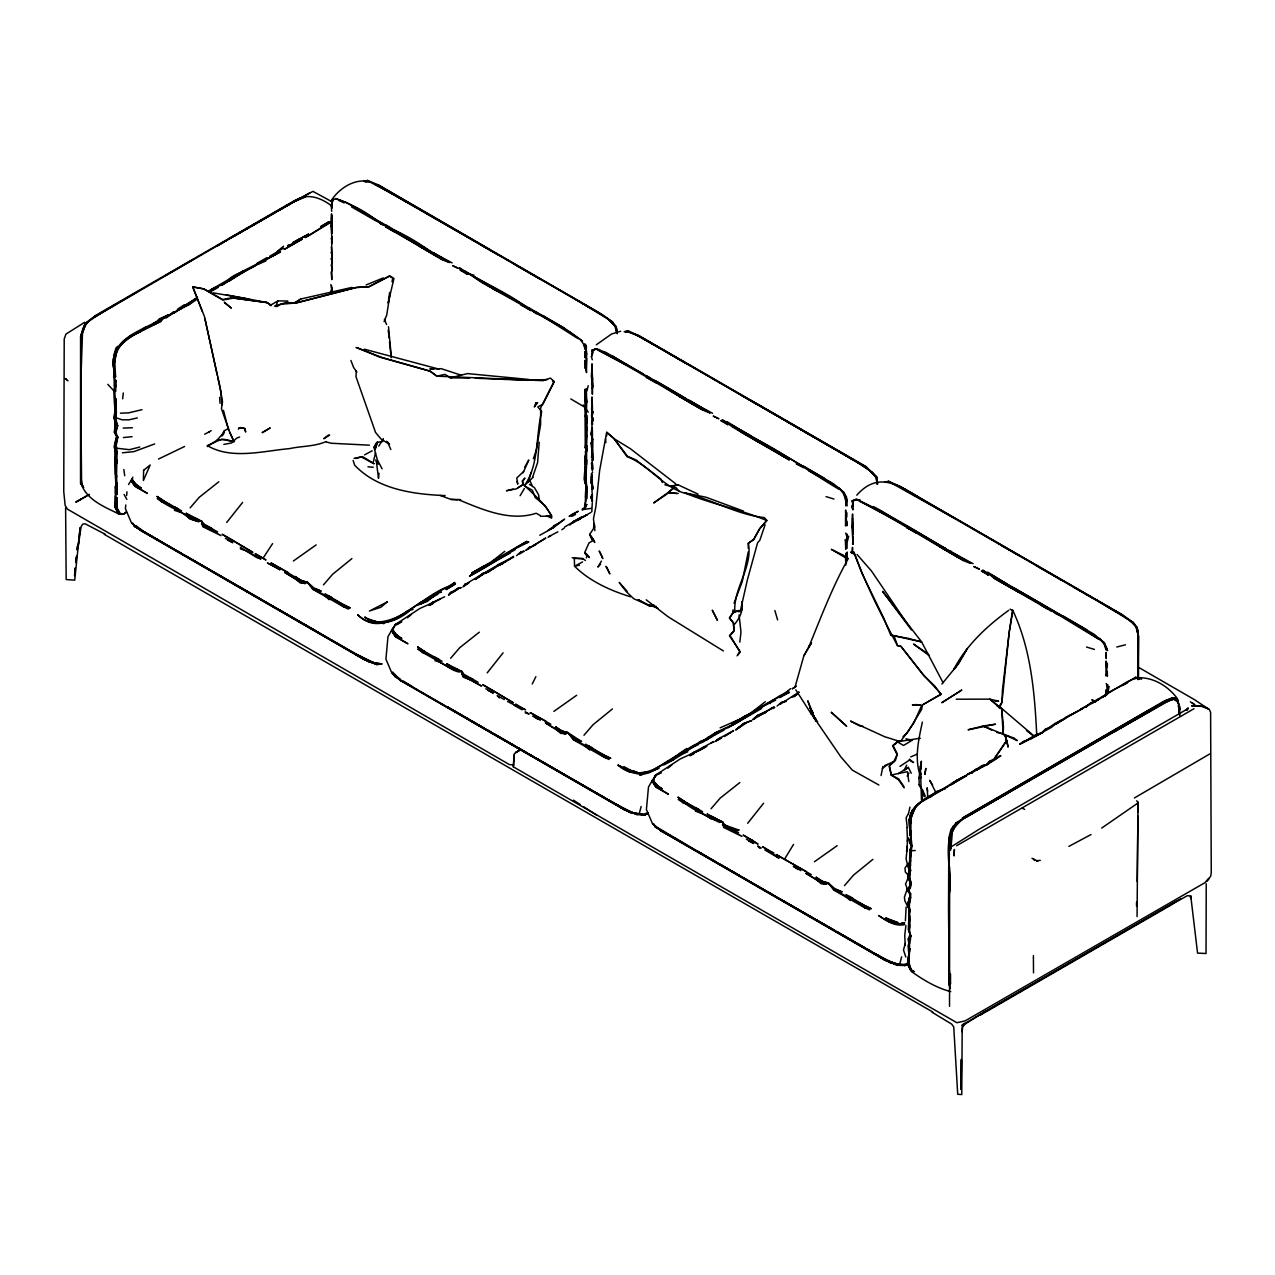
<?xml version="1.0" encoding="UTF-8"?>
<svg xmlns="http://www.w3.org/2000/svg" width="1275" height="1275" viewBox="0 0 1275 1275"><rect width="100%" height="100%" fill="white"/><g stroke="black" fill="none" stroke-linecap="round" stroke-linejoin="round"><path stroke-width="1.5" d="M81.186 442.903L81.552 479.99L82.588 486.126L80.644 483.512L80.66 336.122L85.154 323.436L106.59 309.666M115.722 391.441L115.929 380.269C111.69 397.194 117.3 415.538 114.431 432.273L116.663 436.512C114.83 455.526 114.607 475.432 116.886 494.477L116.232 445.342L117.762 437.229L114.431 432.273C116.248 411.634 114.081 389.911 113.873 368.714C108.232 335.947 147.804 329.556 168.109 315.005C146.737 333.397 103.036 337.285 115.547 376.635C112.551 367.407 112.519 356.825 116.184 347.74L117.778 346.338M584.874 389.481L585.305 447.971L586.691 445.581C586.054 426.711 586.452 408.319 584.874 389.481L586.755 401.673L586.468 409.084L588.158 412.271M909.999 850.011L911.29 846.138L910.43 838.982L909.633 842.871L911.96 845.739L909.712 862.617L909.808 850.712L911.96 845.739L911.131 837.93M910.908 837.707L910.924 818.12L915.593 807.011L920.072 802.82L966.227 775.806C954.019 780.332 944.855 789.209 933.157 794.437C923.052 800.812 909.681 806.326 909.473 820.59M949.524 1006.389L949.636 867.048M950.512 974.116L950.512 983.949L949.317 979.582L948.52 910.302L948.855 837.723L950.959 829.515L956.17 822.726L1163.629 702.111L1171.837 698.158L1177.207 698.429C1168.043 685.902 1152.871 676.882 1137.045 677.742M950.528 850.218L951.485 830.423L953.445 826.041C944.504 847.556 951.564 872.164 949.078 894.715C954.098 870.586 936.535 832.049 965.095 817.753L1164.075 702.892L1175.04 698.541L1177.717 699.816L1179.805 709.506L1177.717 699.816L1174.897 698.206M1138.017 679.591L1138.511 636.145L1137.188 627.459L1133.443 622.63L1123.546 615.554L899.624 486.158L888.548 481.249L884.675 482.109M1138.479 679.479L1138.511 636.145L1135.945 627.173L1137.188 627.459L1138.256 635.301L1138.288 678.651M585.241 357.717L585.161 351.597L585.241 357.717L586.388 348.314L586.309 345.477L584.89 344.123L586.58 351.502L586.5 372.603L585.082 360.203L584.763 368.236M592.301 359.773L591.457 356.665L593.417 350.274M1179.375 714.765L1178.483 705.266L1179.104 712.167M1206.23 883.782L1206.038 953.509L1197.56 953.094L1190.738 895.799L1191.264 898.859L1189.655 895.831L1187.296 895.703L1172.681 903.911M117.141 490.971L115.945 481.201L116.997 451.908L114.925 447.493L117.762 437.229L116.663 436.512L114.782 445.134L116.886 494.477M115.897 419.427L115.913 398.836L115.897 419.427L117.603 425.659L115.913 432.639L117.762 437.229M83.752 487.496L80.644 483.512L80.66 336.122L85.154 323.436L95.561 315.578M748.25 551.836L742.257 581.543L734.049 603.187M748.266 548.393L748.298 543.246L753.668 539.405L759.549 529.013L766.817 520.407L764.315 517.57C736.073 514.654 711.418 498.764 683.496 492.867C661.757 485.568 648.051 464.53 627.029 456.641L614.008 438.52L606.613 432.464L599.617 470.555L595.839 506.972L593.465 518.718L594.883 530.687M950.767 991.599C937.173 988.221 923.913 980.332 912.326 972.14L909.059 965.717L909.553 945.157M950.927 848.56L952.361 832.065L956.17 822.726M964.458 1023.299L962.211 1025.1L961.764 1094.556L957.716 1094.285L953.748 1026.981L951.724 1024.144L932.184 1012.318M1206.867 881.121L1208.812 878.858L1204.907 882.698L965.111 1020.892L956.903 1022.725L513.331 766.817L514.367 755.039M584.986 471.941C584.412 450.394 589.783 428.767 585.066 407.363L583.217 404.988M909.776 944.01L910.844 936.248L909.617 931.451L909.394 903.895L910.86 893.855L908.963 891.002L911.115 883.304L909.728 877.933L911.29 849.453M921.283 766.466L921.347 761.191L919.02 778.085L919.179 784.731L921.458 788.827M961.462 1059.844L961.143 1089.631L961.159 1059.429M1137.89 816.048L1137.061 916.597M1137.938 812.079L1138.049 802.166L1136.599 800.796M582.133 509.936L585.161 508.342C585.767 487.385 586.484 466.618 586.691 445.581L586.787 450.633L584.938 457.167L585.225 464.068L586.58 459.877L585.56 497.441M1137.204 881.503L1138.049 802.166M909.505 952.027L909.665 948.504L908.661 951.612L908.884 943.819L910.143 934.177L908.932 930.304L909.043 914.494M217.611 531.85L203.793 524.344L201.546 521.14L190.23 517.921L186.246 513.299L201.546 521.14L202.757 526.702L220.989 535.643L201.498 523.611L203.857 526.368L210.821 529.826M738.607 832.639L725.061 825.18L722.527 821.929L710.653 818.566L707.242 814.087L722.527 821.929L723.754 827.491L741.97 836.432L722.495 824.399L724.837 827.156L731.802 830.615M846.807 517.06L846.887 512.789M1107.306 667.447L1107.369 663.191M331.612 243.668L331.707 237.644M592.11 393.927L592.763 385.767L592.365 388.843M852.593 544.329L853.246 536.169L852.863 539.245M331.707 211.347L331.261 205.657L333.301 198.884L332.377 198.868C340.505 187.537 355.343 178.181 369.575 181.767L367.567 180.444L363.694 181.321M331.994 258.586L331.532 246.537L332.122 261.359M922.032 799.696L922.144 793.99M114.782 401.115L116.137 404.462L116.216 401.099M126.496 512.215L123.436 514.239L118.782 513.682L115.148 506.988L115.722 490.126L115.053 507.307L118.32 513.713C104.04 506.733 86.142 499.561 81.122 483.289L81.17 399.442M313.554 589.305L320.949 591.058L314.367 588.301L307.371 582.245L305.203 583.488L300.39 581.623L284.819 572.507L288.421 572.65L271.001 562.913L301.219 580.587L307.371 582.245L313.554 589.305L343.772 604.828L348.537 609.067L343.724 606.9L343.772 604.828L325.125 593.768M574.053 739.691L581.448 741.46L567.853 732.631L565.686 733.874L560.888 732.009L555.709 726.877L561.717 730.989L567.853 732.631L574.053 739.691L604.27 755.23L609.036 759.454L604.222 757.286L604.27 755.23L585.623 744.17M834.535 890.093L841.93 891.863L835.348 889.089L828.352 883.033L826.184 884.276L821.387 882.412L816.207 877.28L822.216 881.376L828.352 883.033L834.535 890.093L864.769 905.633L869.518 909.856L864.721 907.688L864.769 905.633L846.122 894.556M115.547 376.635L114.75 360.793L116.551 351.996L115.244 356.49M1136.503 906.047L1136.583 902.126M114.272 373.671L115.77 386.851L114.352 385.241M331.962 241.931L332.09 236.704L331.739 245.724M592.381 469.072L592.365 463.463M331.261 205.657L332.026 207.841L331.548 200.223L336.058 198.709L346.688 202.693L442.441 259.909M513.331 766.817L514.112 754.051L516.949 751.501M592.556 414.566L592.03 396.939L592.397 406.964L591.52 408.956L592.891 412.542L591.616 416.001L592.62 424.32M910.908 823.427C910.701 815.665 913.84 807.633 920.072 802.82M81.17 371.344L82.652 328.807L88.246 321.635M906.955 827.602L907.497 841.564L907.848 837.611L906.573 851.381L907.242 847.971M592.7 472.244L591.488 473.71L592.094 492.596M910.43 865.852L909.712 856.163M908.74 924.391L908.979 917.171L909.888 920.008L908.9 930.909L910.844 936.248L908.342 938.703L908.884 943.819L908.342 938.703L910.143 934.177L908.278 929.523L908.979 917.171M586.197 370.021L586.612 358.53M853.915 500.677L852.943 501.697L852.816 509.873L851.939 506.701C854.043 500.485 852.784 499.465 852.863 506.557M950.656 848.704L950.991 839.795M117.3 483.257L117.157 486.731L116.137 484.388M761.605 708.518L728.36 727.499L715.355 732.822L715.291 734.623L711.275 737.253L701.887 742.48L693.68 745.349L650.075 771.758L640.942 772.666M113.666 377.432L113.969 370.419M909.091 913.155L909.25 909.314L904.867 900.899L904.421 897.122L907.402 888.452M846.425 563.12L845.564 557.765L831.316 549.35L843.715 555.39L846.967 559.47L847.253 552.075L845.564 557.765L845.867 565.112M591.839 511.705L592.238 503.227M606.677 435.795L606.852 432.161L614.072 438.696L627.603 456.37L635.986 459.908L660.992 479.161L662.315 482.492M846.871 536.584L845.723 549.35L845.357 539.564L847.062 548.33L847.11 534.097L846.871 536.584L845.739 533.093M852.672 526.591L852.561 514.016L851.939 526.352L853.071 544.377M1107.449 693.759L1107.608 684.5L1106.748 693.775L1105.855 689.95L1106.047 694.732M331.675 225.803L331.564 213.849L330.958 225.563L332.09 240.593M356.283 371.168L355.98 376.699L375.551 432.448L381.066 439.062L389.417 444.242L387.616 442.138L390.819 449.501M592.732 421.308L593.002 418.646L591.584 423.236L593.002 418.646L591.616 416.001L592.222 406.295M908.039 964.904L908.884 954.895L907.8 960.155L908.039 964.904L909.521 967.327M845.564 557.765L845.819 553.318L846.967 559.47M115.419 456.896L115.403 474.348M909.888 920.008L908.772 916.932L909.25 909.314L907.625 905.154L910.334 894.827L907.896 891.161L910.493 883.432L907.991 874.937L905.362 872.02L904.979 867.972L908.533 863.175M909.665 948.504L908.198 964.84L911.274 971.168L913.681 971.693L911.131 969.542L909.027 962.721M586.006 494.572L587.169 488.277L585.002 482.938L585.225 476.085L587.169 488.277L587.026 498.557M911.035 830.615L910.191 835.412L910.222 823.044M539.229 442.25L537.572 462.65L532.615 477.121M1012.605 610.056L1009.147 632.559L1002.532 696.819L1001.624 703.051L999.361 708.199L1001.672 708.438L1033.929 735.914M852.003 553.143L852.513 547.342L852.608 552.123M125.763 504.98L125.412 508.725L131.484 522.893M126.623 495.608L126.974 491.847M592.238 433.851L592.142 430.488L592.285 448.083M585.305 447.971L586.643 435.158M74.683 573.893L75.241 568.283M75.799 562.673L76.357 557.063M77.106 549.573L77.488 545.827M379.01 473.248L378.5 478.316L376.38 461.693M592.301 427.954L592.859 460.482L592.333 450.681M592.508 454.235L591.536 457.486L592.397 449.565M74.508 575.663L75.337 567.758M75.958 561.845L76.58 555.916M77.201 549.987L77.616 546.051M585.799 393.082L586.245 388.748L586.755 401.673L585.066 407.363L586.468 409.084M1010.087 609.179L1012.86 610.597L1009.178 632.48L1002.357 690.97L1002.118 702.158L998.771 706.892L989.91 699.146L956.234 699.21M122.655 398.804L123.293 392.955M739.835 642.074L740.982 632.065L739.07 614.964M905.903 925.57L904.74 935.292L905.218 945.46M331.564 292.772L331.564 285.743M585.831 459.877L586.277 456.37L584.938 457.167M909.25 909.314L909.075 920.391M586.58 464.387L586.277 456.37M591.488 473.71L592.333 476.77L592.126 475.511L591.186 482.747L592.572 487.321L591.568 489.042L592.7 486.731L592.014 479.91L592.269 483.592M388.222 303.004L389.624 292.405M390.166 292.883L386.755 314.973L384.094 321.667M962.051 1031.714L962.721 1026.853L965.366 1023.841L985.336 1011.426L962.211 1025.1M585.448 416.192L586.851 415.299L586.867 422.997L585.448 416.192L585.942 412.717M586.404 467.367L585.05 467.192L584.125 478.906L585.002 482.938L586.42 482.619M586.006 430.36L586.038 440.56M738.066 654.744L740.169 652.131L730.017 635.54L734.002 630.838L733.46 622.853L729.348 618.072L732.583 613.148L733.077 609.832M908.884 954.114L907.418 963.836L910.828 970.673L914.446 971.534M574.324 558.769L574.563 566.243C589.815 581.32 610.279 590.5 630.456 596.78M909.649 860.912L909.027 873.981M331.341 273.583L331.803 279.639L331.787 253.725M388.238 302.812L393.927 278.603L389.672 275.814L369.097 286.732L356.394 287.481L295.067 303.131L286.477 302.366L274.396 306.175M592.572 393.927L591.457 375.966L592.046 363.805L592.269 370.993M591.042 481.759C596.843 501.394 588.173 475.703 592.126 475.511M909.091 940.392L908.836 948.058M738.177 611.697L740.217 611.49L747.437 579.615L757.589 542.831L759.836 540.217L765.096 524.806M586.197 499.529L584.332 507.817L582.324 509.012M332.09 200.86L332.026 207.841M881.073 775.535L882.89 766.45M795.106 686.795L803.872 655.78L811.569 642.791M922.383 722.064C918.446 740.313 913.872 759.836 921.06 777.846M906.142 906.987L905.393 920.773M910.605 860.561L909.457 864.498L910.621 870.283L909.266 876.913L911.115 883.304L910.557 887.352L907.896 891.161M591.839 444.816L592.158 451.924L591.042 443.509L592.461 439.875L591.01 433.309L592.11 428.002M592.222 467.303L591.536 463.176L592.317 470.905M908.772 916.932L910.111 910.717L908.9 905.76L910.86 897.186M115.117 411.012L113.714 417.594L116.009 424.256L117.603 425.659L115.085 433.436M592.445 421.276L593.002 418.646M392.015 281.727L392.812 278.157L389.592 276.133L369.081 286.636L356.187 287.481L296.613 302.876L280.803 304.295L276.803 306.637M908.501 813.593L909.952 807.139M909.712 866.49L908.023 876.531L910.493 883.432L908.326 890.141M115.419 458.888L116.997 451.908L116.232 445.342M375.535 452.784L373.336 461.885M592.333 494.206L592.301 501.92M115.372 466.347L116.87 459.861L115.595 461.422M591.01 433.309L592.604 439.222L592.253 450.027M116.105 438.345L114.081 446.872L115.642 452.035M586.914 390.947L588.205 385.719M847.413 541.333L848.704 536.122M1107.911 691.735L1109.186 686.508M132.775 477.153L132.313 479.002L135.453 485.058L141.334 488.102L135.293 484.038L133.237 481.185L138.274 486.397M401.784 621.786L395.266 624.654L392.812 629.404L395.792 634.424L401.832 638.488L395.983 635.492L391.728 630.472L392.286 629.308L392.875 633.022L395.744 637.022L407.936 643.795L394.995 635.97M525.842 484.181L528.615 481.679L531.006 472.547M741.779 601.768C743.548 610.056 739.914 617.833 734.719 624.065M639.524 812.605L641.15 806.485M900.023 962.992L901.632 956.887M905.266 943.484L903.497 950.003L905.808 956.983M846.297 523.101L845.516 525.938L845.628 510.016L846.887 525.81L846.807 521.395M947.118 786.755C928.471 796.62 901.648 806.087 911.115 833.722L909.633 842.871L911.96 845.739M909.139 942.225L908.071 945.938L908.661 951.612M907.338 846.457L906.095 858.952L908.294 868.068M376.874 443.62L375.057 449.565L377.512 441.963L373.973 447.413L377.352 459.892L382.118 468.833M591.457 356.665L592.652 352.808M331.086 272.898L332.042 269.774M331.245 238.887L332.01 236.497M591.998 494.333L590.994 497.441L592.333 501.521M1106.78 673.487L1105.967 675.973L1106.062 660.992L1107.385 676.18L1107.306 671.75M912.533 809.705L909.394 819.108L910.191 835.412M533.348 458.793L536.329 450.171L540.6 424.495L540.664 407.873L553.732 382.133L552.489 380.97M910.844 815.825L912.358 811.458L910.047 816.749L910.111 820M331.102 291.529L332.233 288.262M1209.608 754.035L1134.415 797.959M592.445 466.092L591.52 468.26M592.222 494.078L590.994 497.441L592.492 500.613M591.042 443.509L592.604 439.222M331.118 265.598L332.408 262.14L331.022 258.554M907.991 874.937L909.776 870.14L909.457 864.498M330.544 293.154L331.962 289.489L330.878 284.5M221.977 436.05L224.018 430.838L228.576 428.591M275.703 306.526L277.966 300.852L287.863 301.059M908.214 877.662L905.521 884.133L907.927 890.556M910.621 870.283L908.023 876.531L910.493 883.432M82.556 332.058L85.521 324.95L81.074 336.712L81.09 422.758M1187.248 710.079L1188.172 707.864L1186.244 710.127L1187.902 708.725L979.312 829.148L952.011 846.313M131.086 480.547L131.787 478.922L132.393 482.635L134.497 485.568L147.438 493.409L135.214 486.588L131.086 480.547L132.393 482.635M82.843 330.066L85.17 324.647L95.418 315.562L293.84 200.988L305.219 196.35L298.637 199.378M523.069 472.818L528.79 460.02L524.615 467.383M114.782 406.502L114.352 389.337M373.973 447.413L376.38 442.887M223.109 434.839L224.528 431.715L217.021 440.194L207.251 446.585M586.309 557.94L587.488 555.326L584.747 552.537L588.907 543.023L592.445 540.935L589.64 534.432L593.449 528.742L594.246 523.547L594.803 527.117M906.668 765.112L904.118 770.53L908.31 767.391L911.242 773.256M919.02 778.085L921.203 773.479L919.944 776.108M809.322 645.883L803.872 655.78M532.233 683.99L535.867 676.674M851.827 552.187L854.043 552.107C865.629 584.38 881.471 615.283 897.409 645.517L901.106 646.521L924.008 675.909L934.639 685.902L940.854 694.253L921.777 705.282L913.617 723.435L901.043 740.823L897.568 740.759L896.341 743.229L892.612 745.875L897.233 754.688L893.663 761.653L889.105 766.1L891.432 775.232L898.716 779.949L904.23 787.918M391.983 673.296L385.911 659.127L387.983 636.623L392.286 629.308M652.481 823.698L646.409 809.529L648.481 787.01L652.784 779.71L653.374 783.424L656.227 787.424L668.435 794.197L655.493 786.356M652.784 779.71L652.21 780.794L656.227 787.424M907.577 904.883L910.334 894.827L907.625 905.154L910.111 910.717M277.137 302.43L277.966 300.852L270.077 305.522M908.31 813.737L906.111 817.897L907.226 827.475M393.274 627.539L391.728 630.472L395.744 637.022M715.355 732.822L708.215 737.253L706.764 739.867L715.355 732.822L738.847 721.666L780.013 695.656L788.731 690.97L779.631 697.584L789.337 692.373C769.399 700.517 751.326 713.347 732.153 723.531L745.508 717.554M585.99 399.585L585.337 400.764L586.755 401.673M907.178 776.124L908.948 773.08M601.386 561.112L597.879 567.056L600.541 564.283M520.104 495.704L524.408 488.468M994.452 758.29L1006.405 740.695L1005.098 735.053L983.137 725.985L968.092 729.794L995.472 724.2L983.137 725.985L991.647 730.017M811.33 874.634L776.156 854.505L784.476 859.254L793.56 844.401M378.755 446.154L383.361 438.648M848.401 558.37C832.639 586.357 821.18 616.702 809.003 646.521L811.043 643.668M737.093 655.86L739.883 651.382L729.459 635.667L734.002 630.87L733.364 622.885L729.683 617.929L734.767 610.406C733.858 587.695 752.983 566.546 748.329 543.262L753.78 539.596L759.549 528.758L766.833 520.598C740.456 509.315 711.291 504.119 684.611 492.803L706.175 497.282L743.421 511.084M128.536 484.548L130.624 481.217M994.628 758.402L1006.836 740.743L1005.162 735.293L1003.138 734.097L1001.672 708.438M953.684 669.518C966.466 645.15 986.691 626.296 1008.668 610.342M263.064 558.179L265.965 559.98L255.175 553.717L263.064 558.179L272.579 543.612M391.122 631.603L394.565 626.312M651.621 781.989L655.063 776.714M660.641 772.905L655.764 775.041L652.21 780.794L656.45 785.862L662.331 788.89L656.29 784.826L654.234 781.989L653.772 777.941L656.545 775.391M455.43 583.854L446.25 589.48L454.856 582.42L448.306 586.532L446.25 589.48L455.43 583.854C441.389 588.954 429.006 597.768 416.224 605.274C398.31 617.052 377.193 634.137 357.606 614.741C373.192 629.117 394.389 623.124 409.307 611.155M941.906 684.022L958.465 663.813L967.358 648.497L954.911 668.69M1000.668 755.565L989.751 761.207L987.217 764.649L975.869 770.403L983.073 765.972M462.889 587.058L465.072 584.141L469.296 582.563M583.567 344.585L585.05 349.047L586.181 347.597L584.89 344.123M226.695 522.479L242.601 502.43M487.193 672.881L503.099 652.816M747.692 823.267L763.597 803.218M448.816 594.676L450.728 592.397L458.538 588.907M190.15 507.88L199.203 497.33L218.822 481.775M450.633 658.283L459.685 647.732L479.32 632.161M711.036 808.748L720.184 798.118L739.819 782.563M323.468 584.858L332.552 574.324L351.884 558.593M583.966 735.245L593.05 724.726L612.383 708.98M844.464 885.647L853.533 875.112L872.865 859.382M368.491 621.276C399.457 627.077 421.499 596.397 448.306 586.532M582.978 517.14L587.217 514.638L574.069 521.092L572.14 523.308L579.886 518.829M1022.502 742.958L1042.376 732.758L1045.612 729.061L1051.174 727.021L1061.326 720.168M623.889 766.626L631.029 770.451L637.117 772.108L628.543 770.052L618.104 765.143C640.703 785.639 667.447 761.494 686.811 748.473M740.217 611.49L742.082 609.434M1137.045 804.063L1138.097 802.915L1101.696 828.081M157.526 320.758L159.295 318.862L168.109 315.005L153.494 323.308M308.47 234.186L292.772 242.68L308.47 234.186L305.315 237.485L308.725 235.732L325.587 225.388L328.982 221.77L320.583 226.711L328.982 221.77M1081.774 709.028L1055.094 723.467L1051.54 727.26L1030.853 738.894M332.918 199.888L332.026 202.964L331.548 200.223M596.286 344.808L611.649 333.97L620.67 331.261M856.784 495.194C879.495 469.296 901.776 487.146 924.614 500.947M547.756 530.543L564.618 519.148L553.477 527.627L539.803 535.277M527.754 548.856L545.541 538.193M967.438 774.674L982.069 765.653L986.117 764.904L989.751 761.207M624.176 331.707L628.049 330.847L639.301 335.835L865.964 466.682L876.69 477.073L877.598 483.655M930.893 796.859L935.818 791.695L945.508 788.683M528.615 481.679L533.062 477.28M712.39 735.532C695.353 743.771 680.946 756.665 663.781 764.952M173.591 311.706L165.654 317.953C176.412 311.753 185.815 303.817 196.972 298.318M523.643 471.495L516.773 477.998L517.778 484.149L516.965 481.456M429.436 605.211L432.257 602.565L444.656 596.764M569.798 525.077L574.069 521.092M1090.699 703.035L1086.268 706.892L1090.699 703.035L1098.843 698.939L1091.288 703.704L1106.588 694.971L1100.532 697.568L1094.731 701.887L1098.126 699.911M1034.392 736.344L1041.34 732.982L1045.612 729.061M701.76 748.967L706.892 746.321M1055.094 723.467L1046.169 729.587M529.874 546.72L525.81 550.402L545.796 538.114M779.965 704.39L799.122 692.022L793.688 696.644L798.023 693.807M903.019 736.711L907.29 732.87L921.586 709.506L922.431 704.932L941.317 694.222L922.829 674.124L900.931 646.377L897.504 645.612L894.365 636.847L890.715 635.077L883.798 618.232L862.012 573.463L854.76 554.737L850.696 551.995L851.923 553.175M331.452 200.542L333.301 198.884M429.516 605.019L432.257 602.565M689.998 755.406L692.755 752.967L700.852 749.493L696.851 751.533M155.375 323.627L160.22 319.34M958.88 779.312L982.308 766.403M753.27 719.227L757.653 715.371L774.212 707.577M145.669 326.894L139.724 332.09L131.373 335.261L123.293 341.349M753.174 719.275L757.653 715.371L765.765 712.454M516.566 555.677L520.519 552.234L524.041 551.007M777.065 706.063L781.017 702.637L786.293 700.788M478.412 570.021L469.598 576.077C489.759 566.02 507.45 552.282 526.942 541.317L471.67 573.128L515.196 549.716M238.823 274.635L242.872 271.161L280.532 251.86L238.823 274.635L228.799 281.377M506.35 561.43C496.358 565.351 487.225 571.025 478.523 577.081L486.014 572.539M739.006 727.483L743.612 723.531L751.82 720.518L744.759 723.212L739.006 727.483L746.433 722.973M429.308 605.29L433.133 602.007M952.09 784.38L957.573 779.694M192.987 301.203L188.939 304.661L171.344 313.857M724.439 736.552L733.587 730.591L726.543 734.783M677.806 755.677L700.501 741.476L701.887 742.48L708.215 737.253M407.394 617.753L411.379 614.454M667.893 768.156L671.877 764.841M277.249 251.398L283.592 246.218M190.23 517.921L163.662 500.852L157.255 498.637L162.164 502.063L163.662 500.852L181.576 510.892M478.109 682.252L463.781 674.188L462.044 671.543C444.911 669.248 433.181 654.76 417.754 649.023L422.662 652.465L424.161 651.254L442.058 661.279M785.543 692.755L790.564 688.643M710.653 818.566L684.659 801.64L678.252 799.425L683.161 802.867L684.659 801.64L702.557 811.681M126.305 511.912L123.436 514.239L118.782 513.682L116.057 506.94L115.483 496.039M701.887 748.648L703.991 746.943M920.311 738.209L897.313 741.827L892.994 745.349L897.313 753.892L895.385 760.538L889.488 765.813L891.177 774.993L898.588 778.802L903.847 786.516M599.808 349.669L595.425 348.92L592.285 350.466L595.425 348.92L605.577 352.219L643.397 374.005L599.027 350.768M986.117 764.904L993.209 760.107M480.133 576.22L475.32 579.376L483.129 573.128M740.632 726.623L735.818 729.778L743.612 723.531M453.486 591.743L457.629 588.444L461.136 587.52M492.293 569.543L494.987 567.391M715.355 741.046L721.634 737.906M765.303 701.696L752.186 712.008M970.913 773.351L978.817 768.506M504.804 551.31L491.688 561.622M1127.467 682.762L1110.063 691.56L1101.68 697.266L1127.148 681.774L1134.909 678.332M258.379 263.495C249.486 270.635 237.198 271.718 228.56 279.592M438.106 594.054L420.352 604.222L433.564 594.708L441.389 592.078L439.062 591.664L427.237 601.433L417.307 605.274M882.412 768.442L887.528 764.506M1065.438 717.458L1076.881 711.625L1056.991 723.26M1206.405 881.009L1210.708 876.292L1211.25 872.578L1210.612 712.422L1209.242 709.283L1203.871 706.446L1191.679 705.84L1201.703 706.302L1208.812 709.267L1194.404 699.608L1137.587 666.793M173.894 313.204L197.529 297.362M1020.016 744.217L1035.73 734.735L1041.34 732.982M507.801 552.521L509.841 553.111L469.598 576.077M1019.904 744.122L1031.698 737.779M295.067 303.131L300.725 299.019L351.836 287.433M752.346 712.582L744.568 716.327L728.36 727.499M950.544 784.938L966.227 775.806L962.003 777.734L964.713 776.3M1065.231 718.494L1055.796 724.248M793.688 696.644L797.704 693.775L792.03 697.074M464.227 586.102L468.26 583.249L465.072 584.141M1019.952 743.978L1024.447 740.775M293.393 560.984L316.152 544.903M553.876 711.386L576.651 695.289M814.374 861.773L837.149 845.692M283.512 248.147L269.774 256.227M720.056 731.26L715.291 734.623L724.12 730.049M305.315 237.485L330.576 221.898M233.899 277.169L221.738 285.297L248.8 269.025M475.32 579.376L483.113 574.021M735.818 729.778L742.066 725.491M561.829 529.731L564.458 527.93M492.708 569.176L513.506 556.33M753.19 719.562L774.005 706.717M975.2 769.558L979.869 768.203L982.069 765.653L987.217 764.649L1000.636 755.947M977.383 810.677C963.709 817.036 950.528 826.359 949.333 842.616L948.839 984.268L950.417 988.651M78.699 500.629L80.692 499.274M75.655 502.111L76.883 501.298M184.253 304.789L177.337 309.379L188.939 304.661L196.159 299.944M394.437 625.18L419.698 608.558L436.225 601.147M654.936 775.582L680.197 758.96L703.402 748.282M796.365 686.109L792.173 688.851L795.504 687.05M899.959 766.339L909.792 759.916M471.67 573.128L484.086 565.941M430.312 604.844L435.014 601.816M516.853 751.995L519.802 750.082M690.811 755.246L695.512 752.218M211.507 290.429L228.034 280.978M453.725 591.807L456.96 589.751M518.112 487.703L523.037 484.564L522.734 481.265L524.933 478.077L522.224 481.073L523.037 484.564L516.327 488.883L506.446 490.779L513.124 489.026M759.119 708.183L775.694 700.118M302.303 239.047L284.341 249.358L302.303 239.047L296.278 240.895L299.673 238.951M84.644 322.32L65.933 334.114L64.212 339.007L63.75 491.528L65.137 505.458L67.432 509.139L509.378 764.57L513.793 764.92M208.192 291.369L242.872 271.161M577.368 520.391L590.883 512.438M115.053 361.925C115.069 336.457 145.844 332.042 162.515 319.531M1122.494 685.472L1135.515 677.328L1138.416 677.902L1134.75 678.778L1135.515 677.328L1141.587 679.192M1194.006 708.709L956.617 845.723M898.238 773.622L908.31 767.391M993.018 760.569L997.369 757.876M532.567 546.449L535.867 544.425M1098.843 698.939L1091.464 703.242M430.185 605.147L433.452 603.155M690.683 755.549L693.951 753.557M509.936 559.247L498.238 565.399M468.387 582.5L483.687 573.24L491.321 570.116L487.783 571.742M719.036 739.309L715.482 741.444L718.128 738.847L721.188 738.4M951.899 783.503L957.493 780.157M293.648 303.259L300.725 299.019M257.215 263.192L266.953 257.614M564.602 527.037L582.149 516.614M208.367 432.305L211.188 430.631M116.089 304.215L94.27 317.108L297.346 199.41C308.709 193.003 321.89 198.438 331.373 205.737M577.272 520.503L580.141 518.829M744.568 716.327L732.153 723.531M1114.764 731.563L1169.573 700.342L1174.195 699.226L1177.303 701.553L1179.71 706.382L1179.805 715.466M97.729 314.845L138.146 291.433M165.527 275.48L193.242 259.431M240.64 232.257L217.324 245.788L226.137 240.704M260.945 220.591L230.153 238.106L243.78 230.377M967.024 816.765L1007.441 793.321M210.885 291.561L218.009 287.481M89.33 494.302L76.357 501.92L88.995 494.684M519.626 749.971L515.514 752.696L520.296 750.003M986.643 805.338L1152.839 709.378M982.866 1012.844L1176.203 901.25M985.894 1011.266L1180.634 898.827M980.443 1015.059L1172.57 904.15M235.094 235.588L274.747 212.813M278.189 210.837L290.254 203.904M293.712 201.912L312.933 191.362L332.042 201.801M209.722 290.541L216.431 286.716M325.587 225.388L330.082 222.806M115.467 477.041L116.902 476.213M245.167 229.5L291.911 202.741M234.154 236.066L272.436 214.2M273.679 213.467L309.777 192.828M194.23 299.402L197.258 297.681M509.841 553.111L492.692 561.622M519.467 553.988L522.638 552.187M293.585 243.892L287.465 245.708L294.318 243.238M278.731 210.327L296.884 200.159M400.382 679.256L392.525 673.662L400.701 680.659L624.352 809.784L636.958 814.582L644.544 815.092L647.939 813.227M908.438 963.613L905.043 965.494L897.696 965.318L885.089 960.218L661.151 831.013L653.023 824.064L661.805 831.22L884.707 960.027L897.696 965.318L873.184 952.855L885.089 960.218L889.838 961.669M1091.017 834.567L1068.864 846.393M731.149 725.857L738.847 721.666M1075.67 712.374L1083.575 708.087M712.948 741.986L693.632 752.409L689.807 755.677L692.755 752.967L700.644 749.987M702.286 748.712L705.155 747.166M269.312 257.821L275.559 254.49M364.554 454.872L372.157 450.824M548.027 537.237L550.784 535.771M396.047 624.989L398.995 623.427M548.935 536.52L557.908 531.818M582.579 561.908L574.563 566.243L579.488 565.176M698.604 744.457L679.782 753.445M293.569 201.88L304.757 197.274M184.572 446.489L158.514 459.048M436.799 600.908L440.337 599.107M571.71 516.407L575.503 514.478M204.669 434.201L209.355 431.842M719.403 738.145L730.352 732.647M210.917 289.648L213.26 288.517M433.373 596.652L419.204 603.091M499.083 565.335L503.593 563.168L496.326 566.323M758.737 715.801L766.148 712.247M553.366 525.938L559.406 523.069M485.169 573.352L489.504 571.312M1101.68 697.266L1106.588 694.971M153.701 324.886L161.096 321.507M884.675 765.653L893.663 761.653M908.581 963.932L905.043 965.494L900.118 964.585M592.445 354.322L591.664 350.434L593.098 349.796M550.322 529.029L553.477 527.627M720.136 727.834L738.289 719.833M1171.837 698.158L1146.671 711.418L962.227 818.215L1165.191 700.469L1171.837 698.158L1175.04 698.541L1177.303 701.553L1174.195 699.226M484.691 573.352L489.377 571.312M910.733 756.904L917.187 754.131M258.793 263.925L265.901 260.929M639.572 814.231L644.544 815.092L648.098 813.609M398.501 617.658C388.174 623.65 374.691 623.778 364.682 617.052L369.75 620.335L383.839 623.65M650.075 771.758L659.063 768.06L648.577 772.969L639.699 775.12L643.142 774.148L636.687 773.782M732.583 613.148L739.07 610.486L734.575 611.617M366.148 284.931L383.265 277.934M395.266 624.654L400.685 622.439M655.764 775.041L661.183 772.841M680.802 754.641L687.735 751.82M514.813 548.935L528.838 541.971L524.248 543.469M939.372 546.513L965.35 561.414L970.482 563.263C932.36 541.827 895.831 516.678 855.923 499.322L852.162 500.82L852.927 504.725L851.939 506.701L853.087 509.315M1024.925 741.03L1030.072 738.974M239.636 437.006L236.576 438.217L231.636 442.967L223.842 444.385M700.501 741.476L705.585 739.484M178.596 309.65L181.895 308.391M295.354 200.287L303.912 197.067M326.113 441.564C314.527 446.648 301.49 445.963 289.648 448.609C263.16 450.936 231.476 459.988 207.315 445.581L221.627 439.206L234.106 441.803L229.612 431.922M154.673 443.939L133.875 451.637L122.384 452.784M497.425 564.857L513.713 557.175M406.358 611.586L413.052 609.402M711.243 742.767L714.064 741.891M666.761 761.892L673.551 759.804M648.146 812.733L643.716 814.103L630.376 812.653L470.268 720.694M653.836 823.969L655.254 826.997L890.874 963.039L904.214 964.506L908.645 963.135M1035.73 734.735L1042.376 732.758M355.677 458.458L362.483 456.593L373.989 463.67M591.664 350.434L596.557 349.095C632.798 367.885 667.494 389.831 702.939 410.311M1040.288 860.354L1036.527 860.768L1037.85 861.183L1032.001 858.314M139.788 447.047L129.428 449.677L116.567 448.21M1116.804 647.015L1125.474 644.799M356.06 347.533L382.197 357.542L430.217 371.216L436.767 376.125L445.007 374.404L450.41 377.846L467.367 373.591L528.727 379.456M932.71 1011.983L104.279 534.352M520.519 552.234L523.945 551.406M781.017 702.637L786.149 701.393M142.019 409.673L128.807 412.829L120.44 413.196M137.317 417.929L128.839 419.858L122.097 419.81L116.168 417.77M771.152 708.294L774.77 707.513M354.02 458.394L361.335 456.912L373.83 463.654M891.177 774.993L907.433 771.71L908.804 781.575M967.916 773.75L972.395 772.873M889.424 922.064L904.533 924.471C894.779 927.005 886.396 920.407 878.602 915.53C886.141 920.821 895.273 926.224 904.756 922.845L901.441 923.052M157.144 496.485L163.662 500.852L157.144 496.485C165.001 507.418 180.54 509.028 189.497 518.798L198.422 521.587L201.546 521.14L203.793 524.344M582.595 509.602L591.17 508.374M460.689 587.998L457.629 588.444L448.577 595.074L450.728 592.397L452.115 592.843M725.061 825.18L739.165 830.137L733.46 829.531L723.849 826.104L722.527 821.929L719.419 822.375C705.426 815.171 689.185 808.732 678.141 797.273L684.659 801.64L678.141 797.273M376.826 442.377L382.707 441.548M132.855 523.164L134.257 526.208L369.877 662.251L381.799 663.845L376.699 664.53L363.885 659.414L140.202 530.257L132.026 523.26L140.792 530.4L364.347 659.51L376.699 664.53L381.56 664.116M671.319 485.966L678.475 485.01L698.094 494.142M669.694 486.158L678.475 485.01M123.372 437.58L132.058 436.656M217.021 440.194L224.464 439.397L233.835 441.373L228.464 429.532L223.476 410.422M910.605 850.823L915.243 850.505M335.596 198.454C351.788 204.239 368.188 212.574 381.034 224.113L386.389 225.245L449.501 262.475L444.353 260.626L418.407 245.724M365.303 181.735L368.634 181.544L364.825 181.703M445.087 495.592C413.307 494.27 377.687 489.504 354.689 465.2L353.127 460.466M547.453 379.567L527.292 380.317L475.32 378.213M123.213 428.081L132.377 427.731M585.767 488.309L587.169 488.277M574.021 558.482L582.468 558.354L585.416 560.522M540.425 516.279L549.143 516.152M995.042 701.218L998.644 701.202L989.91 699.146L1001.72 708.804L1003.457 726.702L1003.186 733.747L996.747 732.44M450.41 377.846L469.551 378.037M440.114 495.433L450.952 499.402L460.642 499.593M654.075 605.179L649.565 605.083L658.012 608.303M643.142 774.148L628.973 771.662L618.104 765.143M105.267 534.257L85.122 523.802L82.732 524.105L81.122 526.655L77.839 548.489L80.166 527.579L74.731 580.141L66.172 579.567L65.615 508.04M307.371 582.245L300.39 581.623L295.21 576.491L301.219 580.587L307.371 582.245L312.837 589.321L343.724 606.9L350.083 607.872L343.772 604.828L350.083 607.872M555.709 726.877L561.717 730.989L567.853 732.631L573.336 739.707L604.222 757.286L610.582 758.274L604.27 755.23L610.582 758.274M816.207 877.28L822.216 881.376L828.352 883.033L833.834 890.109L864.721 907.688L871.08 908.677L864.769 905.633L871.08 908.677M656.163 606.358L649.166 605.992L638.185 599.664L649.628 605.673L633.771 598.74L626.184 591.536L619.204 582.436L627.093 591.202M433.516 369.176L429.85 368.921L441.277 368.682L461.486 375.296M450.952 499.402L457.486 499.848M369.431 445.182L331.548 443.27L326.48 442.074M904.533 924.471L895.448 923.801L885.296 919.689M678.22 493.473L667.877 492.644L653.677 502.956L666.347 494.461L673.901 487.688L667.877 492.644L676.722 493.521M709.984 412.861L656.434 381.129L646.425 377.32L656.577 382.229L682.428 398.103L690.397 400.78L709.984 412.861L704.852 411.028L678.906 396.127M939.882 545.891L946.05 548.76L910.398 528.137L906.923 527.707L917.139 532.663L942.926 548.505L950.879 551.183L958.768 557.669C924.726 538.544 891.735 517.268 857.055 499.497L852.162 500.82L853.182 503.657M381.799 663.845C370.977 663.223 360.889 658.346 352.203 652.067L368.842 660.88M567.853 732.631L560.888 732.009L545.317 722.893L560.984 732.551L565.686 733.874L560.617 733.316L555.757 728.965M828.352 883.033L821.387 882.412L805.816 873.295L821.483 882.953L826.184 884.276L821.116 883.718L816.239 879.367M367.949 466.793L373.256 467.272M385.927 226.918C404.398 233.421 422.105 244.864 437.787 256.865L385.927 226.918L395.282 232.401M572.204 557.685L583.217 559.04M271.288 305.633L267.399 302.637L233.628 298.063L222.918 300.023L203.538 288.883L192.621 286.732L204.462 316.567L217.18 375.089M548.425 515.801L551.724 516.248L545.238 505.729L535.245 497.585L532.408 490.238L524.264 485.775C539.261 465.216 535.675 435.54 541.7 411.427L537.827 406.932L542.895 404.175L554.29 381.592L550.402 378.069L543.134 380.667L436.895 376.157L429.882 371.073L379.631 357.096L357.016 347.613M213.068 292.82L249.103 299.115M863.143 726.367L859.238 725.714L850.521 721.076L884.659 736.711L897.568 740.759M855.923 499.322L860.306 500.071M592.652 411.745L591.791 409.944L592.891 412.542M226.169 294.764L267.399 302.637M641.213 814.454L644.544 815.092M905.84 738.815L912.374 740.137L903.545 745.461L897.313 741.827M473.981 275.097L470.284 274.3L459.701 268.085L460.339 270.204L467.415 274.412L459.701 268.085M626.296 331.325L635.763 334.656L664.1 350.545M637.739 335.15L855.732 461.391L869.566 470.443L876.69 477.073L876.865 480.643M902.557 964.904L905.043 965.494L904.214 964.506M121.906 513.761L120.073 513.299L116.981 508.183L116.854 497.617L116.981 508.183L118.639 511.514L117.252 508.55M439.014 369.144L364.411 349.207M768.299 702.923L770.339 703.513M634.807 812.892L638.472 813.976L636.958 814.582L629.34 811.283L612.685 802.453L624.352 809.784L629.34 811.283M891.655 962.211L898.971 964.378M899.736 923.817L890.715 921.124L885.679 917.841L897.616 922.494L888.532 919.546M826.041 496.628L833.93 499.035M1086.539 647.031L1094.428 649.421M525.268 712.868L529.125 714.064L525.284 711.753M1098.747 639.269L1042.073 604.876L993.958 578.324M460.339 270.204L464.02 271.368M367.535 618.758L376.619 621.706M240.322 548.887L247.015 551.087L260.849 558.992L256.881 557.669L240.29 547.214M664.865 484.787L676.18 487.767L679.288 491.608M198.422 521.587L191.393 519.196L186.692 515.865M162.164 502.063L166.579 503.593M174.452 510.287L180.907 512.534M417.642 646.887L424.161 651.254L417.642 646.887L422.662 652.465L427.061 653.995M434.934 660.689C443.971 662.363 449.979 670.204 458.92 671.989L462.044 671.543L463.367 675.702L481.488 686.046L464.355 676.77L461.996 674.013L462.044 671.543L446.744 663.701L450.155 668.164M683.161 802.867L687.56 804.382M695.433 811.091L701.887 813.322M472.961 679.129L463.367 675.702L461.996 674.013L463.255 677.105L471.32 680.212M370.101 182.07L393.274 194.342M891.082 482.858L954.784 518.447M767.55 850.839L773.845 853.15L762.562 846.648L778.993 858.234L764.809 849.931M366.738 660.115L374.213 662.888L355.566 653.836M198.055 519.483L190.756 516.726L186.246 513.299M458.554 669.869L451.254 667.128L446.744 663.701M722.527 821.929L711.737 817.514L707.242 814.087M586.388 348.314L580.635 339.915L570.18 332.185L481.918 282.508L467.527 272.866L564.028 327.962L582.579 341.047M381.034 224.113L389.401 227.332L352.394 205.785M906.509 526.639C895.656 520.2 885.025 512.407 873.391 506.573M142.912 530.942L136.138 525.81M518.479 707.035L525.507 709.793L515.658 704.119L518.479 707.035L507.514 701.489M472.866 276.069C491.034 289.282 512.534 296.947 530.671 310.478C511.068 294.222 485.998 284.325 464.212 270.698M564.028 327.962L543.644 316.072L535.707 313.411L529.061 307.976M844.066 494.987L847.126 505.872L846.504 496.963L843.747 492.293L833.579 483.847L733.46 425.914L720.837 420.591L727.913 424.798L722.096 419.682L725.842 421.754L732.456 426.966L789.193 459.781L781.145 455.175M367.567 180.444L378.133 184.827L601.816 314.24L612.462 321.842L616.192 326.671L617.259 333.731M679.336 395.473L685.552 398.374C661.151 383.918 636.815 371.137 612.893 356.187M887.894 960.521L895.193 963.677L887.129 960.776L779.041 898.508M729.173 423.938L748.967 434.6L758.609 441.182M383.536 223.954L375.758 220.75L351.486 206.869M315.005 588.46L320.949 591.058M581.448 741.46L575.503 738.863L570.738 734.639M836.002 889.265L841.93 891.863M338.544 200.382L344.218 202.9M859.589 501.187L910.398 528.137M531.197 309.952L536.887 312.502L577.83 338.528M1014.39 588.221L1094.078 634.249L1104.246 642.68L1107.481 650.473L1104.246 642.68C1065.007 616.51 1023.682 593.544 982.595 570.084L988.412 575.2L981.336 570.993L993.958 576.316L1019.06 591.536M630.727 332.647L640.241 336.951L690.795 365.989M1137.093 678.029L1139.181 678.969M546.449 515.769L551.645 518.16L551.453 515.642C544.823 503.737 534.113 494.764 524.455 485.44M418.375 244.752L425.053 247.972M1095.352 701.473L1091.814 699.752L1094.986 701.617M753.892 437.819C783.264 452.928 810.039 471.989 838.312 488.915M227.524 540.074L232.815 542.704L225.356 538.321M488.022 690.476L493.297 693.106L485.855 688.707M748.521 840.878L753.796 843.508L746.337 839.109M620.303 806.884L634.583 813.354L624.925 809.944L401.402 680.882L392.525 673.662M682.428 398.103L698.27 407.267L693.329 402.916L712.582 413.307M1022.247 808.143L1024.606 809.37M711.466 816.319L719.052 820.271M299.434 579.472L302.765 581.241M559.916 729.858L563.263 731.627M820.415 880.26L823.762 882.029M152.107 536.536L134.257 526.208L162.993 542.831M673.088 837.34L661.151 831.013L657.82 827.73L706.876 856.832M626.248 809.8L608.972 800.158M584.827 304.964L612.462 321.842M1096.022 599.919L1133.443 622.63M174.452 506.781L178.468 508.948M434.934 657.183L438.967 659.35M695.433 807.569L699.465 809.752M727.18 421.738L745.827 433.229M808.509 470.714L831.284 483.098L843.747 492.293L846.983 500.071L845.739 505.793L846.01 497.282L839.348 487.974M504.31 699.529L497.202 695.64L499.402 697.935M375.264 184.269L489.217 249.565M1196.444 706.031L1190.34 701.776M546.035 721.283L530.161 712.566L550.832 724.248M733.348 426.456L742.417 432.91L789.193 459.781M522.113 709.808L514.16 705.314M761.271 848.003L757.701 846.026L759.9 848.337M271.065 304.964L266.65 302.51L231.285 297.808L222.663 299.545L203.857 288.867L192.876 287.066L202.358 311.546M878.889 785.018L852.337 770.148L840.815 756.824L813.307 716.662L807.792 700.772L813.02 713.57M540.026 515.387L536.169 513.235C510.351 521.794 483.002 509.777 459.127 499.959M422.662 652.465L441.389 662.92M806.517 871.67L784.476 859.254M520.662 304.789L530.671 310.478M803.457 467.686L796.206 463.813L804.143 466.475L824.527 478.364M1041.468 605.45L1051.668 611.283L1050.058 608.765M838.089 932.503L850.377 939.532M383.424 188.716L406.406 201.944M396.652 196.286L400.031 198.231M403.41 200.175L427.077 213.786M497.903 254.761L480.771 244.88M758.386 405.163L741.253 395.266M904.405 489.504L1121.235 614.646L1132.312 622.455L1136.057 626.965L1132.312 622.455M1018.884 555.565L1001.752 545.668M780.491 899.305L833.228 929.618M836.623 931.579L848.528 938.416M851.939 940.376L855.334 942.337M858.744 944.281L863.844 947.213M867.239 949.174L870.65 951.134M874.044 953.094L884.244 958.959L874.092 953.126M852.067 940.504L863.924 947.293M867.303 949.238L870.698 951.182M490.19 250.028L595.839 311.004L606.964 318.192L615.06 326.177L611.331 321.667M898.572 485.679L1122.542 614.885M426.312 213.451L590.962 308.407M640.241 336.951L860.737 464.243L871.813 472.053L875.558 476.579L865.964 466.682L750.13 399.952M1073.327 587.01L1093.249 598.485M492.469 288.485L497.521 291.401M752.967 438.887L758.019 441.803M1018.502 592.19L992.954 577.368L989.671 574.34M295.258 578.563L300.135 582.914L305.203 583.488L300.486 582.165L284.819 572.507M279.193 609.817L300.916 622.327M304.263 624.256L315.961 630.998M152.076 536.377L175.838 550.242M176.715 550.593L181.751 553.493M185.098 555.438L190.134 558.338M191.808 559.311L287.449 614.534M289.138 615.506L329.38 638.743M331.006 639.683L369.877 662.251M470.746 720.359L447.27 706.796L468.786 719.259M472.419 721.331L484.165 728.105M487.512 730.033L490.875 731.977M494.222 733.906L510.59 743.357M512.12 744.233L515.164 746.002M518.224 747.756L526.145 752.346M529.508 754.274L532.854 756.218M536.217 758.147L554.657 768.793M556.33 769.765L568.076 776.539M571.423 778.483L583.169 785.257M584.827 786.229L607.41 799.25M721.188 864.944L739.627 875.59M740.998 876.451L815.155 919.195M816.829 920.168L835.284 930.814M836.958 931.786L890.874 963.039M364.873 659.414L141.238 530.288L150.53 535.5L147.502 533.651M446.377 706.446L394.756 676.611L392.636 672.053L400.701 680.659L412.606 686.938L403.442 681.169M447.955 707.354L512.646 744.696M514.112 745.556L578.914 782.962M580.587 783.918L630.376 812.653M773.128 895.098L697.712 851.381L716.024 861.996M515.068 264.674L540.441 279.337M666.905 352.346L686.811 363.853M750.592 400.462L860.737 464.243M1036.065 565.478L1061.422 580.125M378.133 184.827L489.68 249.518M655.254 826.997L683.974 843.62M719.355 863.924L739.341 875.479M472.085 721.172L477.057 724.057M478.699 725.013L503.944 739.627M505.617 740.6L618.598 805.896M1105.808 605.752L1116.231 611.793M799.537 428.767L816.765 438.775M845.309 455.35L855.732 461.391M1086.762 629.77L1063.892 616.415L1056.704 614.215L1052.178 610.741M906.923 527.707L916.374 533.221M646.425 377.32L655.78 382.803M575.041 299.115L600.238 313.857M942.926 548.505L963.438 560.713M237.74 585.99L252.099 594.437M987.679 572.124L1006.326 583.631L999.536 581.193L1047.173 608.717M570.833 398.963L585.066 407.363M646.744 375.854L650.808 378.261M909.473 760.171L913.49 762.546L909.282 759.183M869.566 470.443L873.327 473.965M973.08 563.693L953.827 553.318L970.482 563.263M452.083 262.905L432.847 252.53L449.501 262.475M614.072 438.696L630.503 448.8L675.814 483.894M849.453 896.357L853.23 898.668M588.97 745.955L592.732 748.282M328.472 595.553L332.233 597.879M724.264 824.59L727.499 826.614M203.283 523.786L212.463 528.742L202.852 525.284L201.546 521.14M996.731 705.601L1001.72 708.804M573.463 800.158L580.157 804.493M583.488 806.661L596.859 815.315M1117.314 612.096L1121.235 614.646M888.548 481.249L890.572 482.556M628.049 330.847L630.073 332.169M723.355 650.935L667.893 616.622L646.25 599.824M800.907 870.602L793.337 866.331L798.007 869.438M540.409 720.216L532.838 715.928L537.508 719.052M529.476 484.341L534.416 487.608L538.608 494.812L539.325 500.693M1192.013 702.748L1194.085 704.119M814.151 715.721L810.948 713.522L795.839 689.871M859.191 903.481L864.721 907.688M598.692 753.079L604.222 757.286M338.194 602.677L343.724 606.9M224.687 302.94L231.397 308.12L224.241 302.095M1026.518 730.559L1033.85 736.312M587.663 555.326L584.747 552.537L589.369 557.542L585.082 553.191L586.819 556.043M813.801 715.897L810.948 713.522L817.657 721.746M816.016 719.02L813.307 716.662L816.016 720.885L814.518 717.235M659.271 787.185L654.234 781.989M398.772 636.783L393.736 631.587M845.389 896.166L850.218 900.453M584.89 745.779L589.735 750.051M324.392 595.377L329.237 599.664M68.021 380.906L65.344 378.516L66.555 379.599M543.644 316.072L546.449 318.623M1130.064 620.829L1133.826 624.352M609.067 320.041L612.845 323.563M386.452 441.309L389.417 444.242M871.813 472.053L876.69 477.073L877.088 484.388M107.817 384.333L113.73 390.74M80.644 483.512L82.859 486.014M857.023 554.466L871.51 571.025L911.37 629.882L882.587 591.361L921.634 641.931L943.054 682.683M113.284 358.912L114.16 359.996M591.935 537.253L589.64 534.432L594.772 542.497L593.082 538.656M1099.847 638.377L1106.509 647.668L1106.031 649.836L1104.548 645.389M356.873 372.093L353.653 367.598L350.928 360.506M921.395 787.822L919.179 784.731L921.076 788.093M910.254 968.538L911.976 970.976M1033.419 858.84L1034.471 860.434M375.583 460.02L378.277 464.196M932.631 785.033L929.746 780.332L935.675 792.126M812.86 712.55L809.832 707.434L816.016 720.885M124.089 494.477L126.847 499.386M530.209 481.392L531.962 485.058M331.022 252.338L332.074 254.554M115.85 508.119L118.32 513.713M911.131 969.542L912.326 972.14M925.315 796.238L922.128 789.225L924.104 796.716M1012.86 610.597C1031.045 649.118 1034.663 692.867 1036.734 734.894M117.603 425.659L114.543 418.423L116.471 412.128L114.734 405.673M384.412 319.324L386.58 324.551M228.926 430.217L221.452 408.669L222.519 401.8L219.125 382.819L204.893 318.543M585.05 467.192L586.325 470.443M330.958 225.563L332.137 228.576L331.914 224.432M851.939 526.352L853.118 529.38L852.975 526.607M591.457 375.966L592.62 378.978M875.447 476.786L877.582 484.165M910.143 934.177L910.844 936.248M1106.238 683.496L1107.369 686.986M774.865 610.566L777.623 619.905M1005.162 735.293L1008.127 747.15L1006.836 740.743M217.611 376.97L220.83 391.011L221.977 404.685M586.771 427.396L587.424 430.249M585.958 454.187L585.368 451.557L586.787 450.633L586.548 448.88M921.076 769.16L920.375 765.972L921.474 799.919M114.607 397.115L116.137 404.462M950.21 985.655L949.078 966.402L949.078 918.845L949.317 979.582M591.727 451.892L592.333 455.908M123.834 469.551L124.711 475.75M617.004 332.584L616.192 326.671L614.948 326.384L616.462 331.771L616.192 326.671L616.367 330.241M927.594 791.233L927.164 787.791L927.722 796.843M331.93 266.108L332.265 268.945M586.436 352.92L586.643 354.817M591.839 458.952L592.955 469.28M388.238 330.034L389.082 337.923M389.497 341.875L391.186 357.669M909.888 859.318L909.681 857.103L909.712 862.617M388.508 326.751L391.329 356.857M592.636 417.483L592.907 420.495M584.842 346.465L585.05 349.047M219.651 397.37L220.049 403.298M115.037 486.444L115.499 493.616M591.839 423.969L592.222 429.85M592.014 496.262L592.222 499.768M1137.443 632.559L1137.188 627.459L1137.364 631.029M605.641 438.743L605.848 442.616M116.87 459.861L117.029 463.112M591.887 368.156L592.668 386.373L592.397 374.595M1178.929 707.195L1179.216 714.048M1137.906 645.166L1138.033 648.768M852.608 518.112L853.134 534.273L852.847 523.021M331.627 217.308L332.153 233.532L331.867 222.232M909.808 915.53L909.856 918.51M331.819 215.698L331.882 219.762M909.665 924.614L909.697 928.009M1033.403 955.613L1033.515 972.841M1137.938 652.003L1138.049 678.858M80.851 344.569L80.867 477.041M1106.238 655.27L1106.222 658.522L1106.158 652.386L1106.238 655.27M143.613 470.284L143.39 480.532L150.179 465.008L143.613 470.284M954.162 853.963L954.082 855.923L954.385 849.501L954.162 853.963M925.793 768.538L924.949 774.148L925.793 768.538M535.803 402.916L534.352 406.996L537.636 402.645L535.803 402.916M586.739 504.47L584.954 508.438L586.739 504.47M239.349 427.778L238.377 429.006L239.971 427.523L244.561 428.512L245.677 432.034L244.896 428.464L239.349 427.778M387.265 601.896L380.858 607.251L369.415 611.028L387.265 601.896M327.866 435.524L323.786 438.727L329.635 435.03L327.866 435.524M269.981 428.033L262.331 432.576L269.981 428.033M1090.284 703.864L1080.833 709.203L1090.284 703.864M961.653 690.142L941.938 702.605L961.653 690.142M572.204 514.399L569.128 516.391L578.26 511.227L572.204 514.399M627.013 331.707L625.308 332.09L629.133 331.946L627.013 331.707M916.119 704.613L912.374 704.932L920.391 705.011L916.119 704.613M889.631 482.332L884.946 481.838L889.631 482.332M908.406 638.456L890.715 635.077L921.634 641.931L908.406 638.456M718.702 418.694L713.394 416.176L718.702 418.694M458.203 268.292L452.896 265.774L458.203 268.292M979.2 569.08L973.893 566.578L979.2 569.08M1013.689 737.954L1003.138 734.097L1017.275 740.616L1013.689 737.954M276.085 567.295L267.415 562.96L279.926 569.813L276.085 567.295M231.54 539.596L222.153 534.273L252.848 552.362L231.54 539.596M492.038 689.982L482.651 684.659L513.347 702.764L492.038 689.982M752.537 840.384L743.15 835.061L758.067 844.146L752.537 840.384M926.67 652.943L913.553 644.082L929.077 655.446L926.67 652.943M846.552 726.128L831.364 712.358L846.552 726.128M607.394 568.586L605.992 566.339L609.832 573.941L607.394 568.586M601.226 554.625L599.186 550.991L602.804 558.562L601.226 554.625M717.411 620.335L712.374 610.342L717.411 620.335"/></g></svg>
